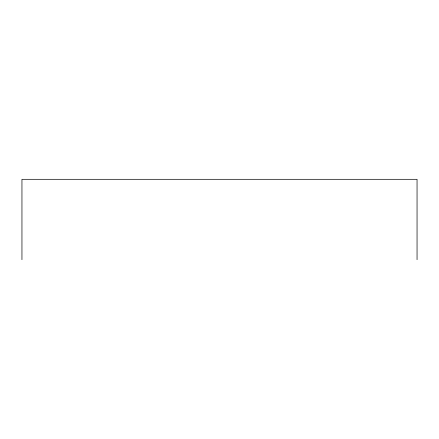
<?xml version="1.0" encoding="UTF-8"?>
<svg xmlns="http://www.w3.org/2000/svg" width="439" height="439" viewBox="0 0 439 439"><rect width="100%" height="100%" fill="white"/><g stroke="black" fill="none" stroke-linecap="round" stroke-linejoin="round"><path stroke-width="0.66" d="M417.05 259.685L417.05 179.315L21.95 179.315L21.95 259.685"/></g></svg>
